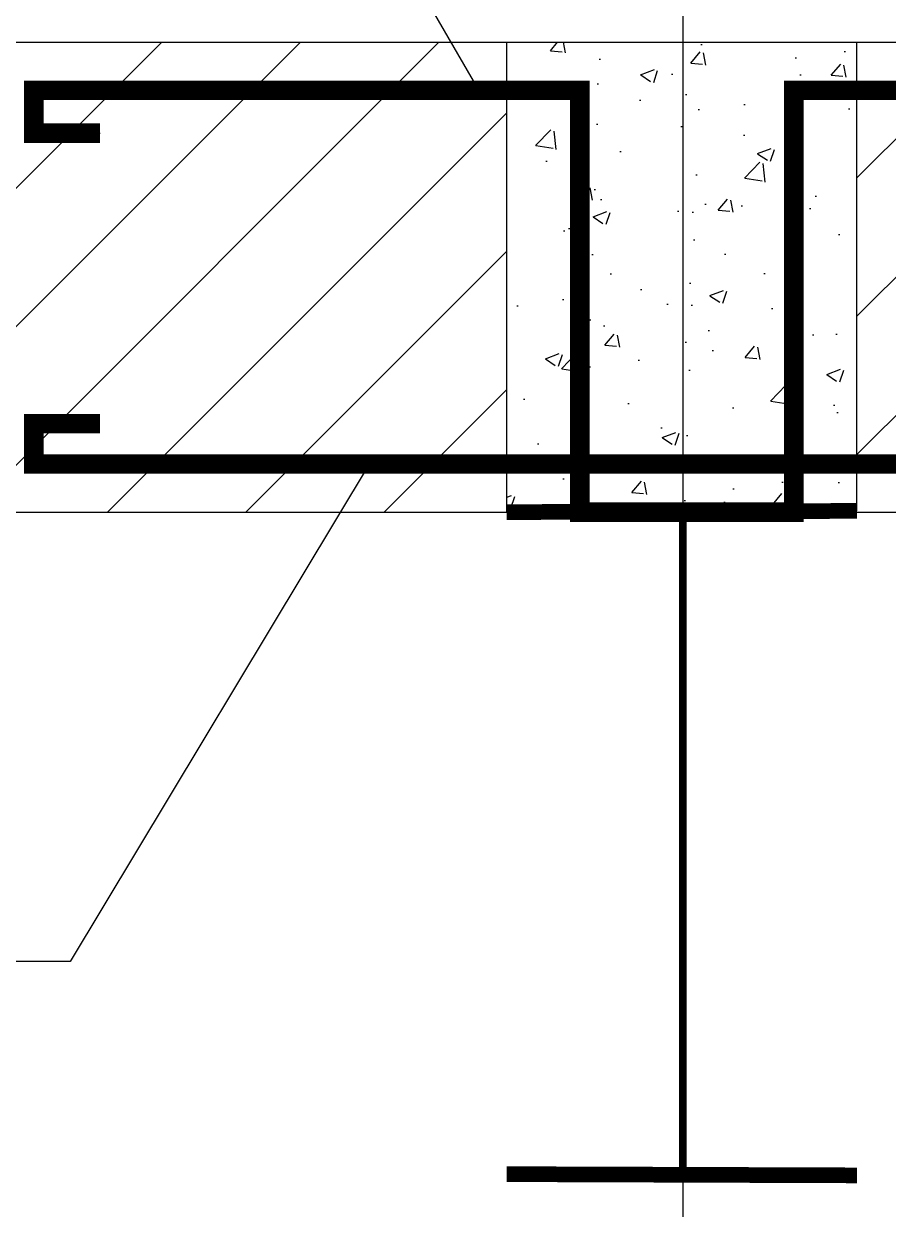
# Model space of a CAD drawing. Header units: millimetres. Extents: x 4533265 to 4958735, y 18976699 to 19555898.
# Drawn here: x 4583418 to 4587150, y 19347199 to 19352316 of the extents above; entities that cross this region are included whole.
import ezdxf

# ---------------------------------------------------------------- set-up
doc = ezdxf.new("R2010")
doc.units = ezdxf.units.MM
doc.header["$LTSCALE"] = 1000
doc.header["$MEASUREMENT"] = 0
doc.linetypes.add('CENTER2', pattern=[28.575, 19.05, -3.175, 3.175, -3.175])

# ---------------------------------------------------------------- blocks, each defined once
blk = doc.blocks.new('Z11')
at = {"linetype": 'ByBlock'}
h = blk.add_hatch(dxfattribs=at)
h.set_pattern_fill('AR-CONC', color=256, scale=50, style=0)
h.set_pattern_definition([(50, (-478819.8, 978800.96), (358.6301, -31.37607), [37.5, -412.5]), (355, (-478819.8, 978800.96), (-69.37567, 376.09607), [30, -330]), (100.4514, (-478789.9, 978798.34), (289.2547, 344.71977), [31.8701, -350.57106]), (46.1842, (-478819.8, 978900.96), (533.62052, -82.7595), [56.25, -618.75]), (96.6356, (-478775.3, 978894.06), (467.33135, 487.05894), [47.80514, -525.8565]), (351.1842, (-478819.8, 978900.96), (467.331, 487.0593), [45, -495]), (21, (-478769.8, 978875.96), (298.45353, -201.30945), [37.5, -412.5]), (326, (-478769.8, 978875.96), (121.65767, 362.57502), [30, -330]), (71.4514, (-478744.9, 978859.18), (420.11131, 161.26525), [31.8701, -350.57106]), (37.5, (-478819.79, 978800.96), (6.079928, 166.446927), [0, -326, 0, -335, 0, -331.25]), (7.5, (-478819.79, 978800.96), (131.53477, 197.205856), [0, -191, 0, -318.5, 0, -126.25]), (327.5, (-478931.29, 978800.96), (266.91122, -11.277436), [0, -125, 0, -390, 0, -517.5]), (317.5, (-478981.29, 978800.96), (291.59308, 50.05249), [0, -162.5, 0, -259, 0, -367.5])])
h.paths.add_polyline_path([(-109949.2, 772896.3), (-109762.1, 772897), (-109762.1, 773973.5), (-109949.2, 773973.5)])
h.paths.add_polyline_path([(-109499.2, 774096.3), (-109949.2, 774096.3), (-109949.2, 773973.5), (-109762.1, 773973.5), (-109762.1, 772897), (-109499.2, 772897.9)])
h.paths.add_polyline_path([(-109499.2, 772897.9), (-109216, 772898.8), (-109216, 773973.5), (-109054.6, 773973.5), (-109054.6, 774096.3), (-109499.2, 774096.3)])
h.paths.add_polyline_path([(-109216, 772898.8), (-109054.6, 772899.4), (-109054.6, 773973.5), (-109216, 773973.5)], flags=17)
for p, q in [((-110885.6, 775467.5), (-110025.6, 773981.9)), ((-112029.8, 772896.3), (-110829.8, 774096.3)), ((-111676.2, 772896.3), (-110476.2, 774096.3)), ((-111322.7, 772896.3), (-110122.7, 774096.3)), ((-109054.6, 773750.2), (-108708.4, 774096.3)), ((-109054.6, 773396.6), (-108354.9, 774096.3)), ((-109054.6, 773043.1), (-108001.3, 774096.3)), ((-111157.2, 773973.5), (-111157.2, 773864.1)), ((-109762.1, 773973.5), (-111157.2, 773973.5)), ((-109762.1, 772896.3), (-109762.1, 773973.5)), ((-109216, 772896.3), (-109216, 773973.5)), ((-110969.1, 772896.3), (-109949.2, 773916.3)), ((-111157.2, 773864.1), (-110987.9, 773864.1)), ((-110615.5, 772896.3), (-109949.2, 773562.7)), ((-110262, 772896.3), (-109949.2, 773209.1)), ((-110262, 772896.3), (-109949.2, 773209.1)), ((-110300.3, 773019.1), (-111064.5, 771748.6)), ((-109762.1, 772896.3), (-109216, 772896.3)), ((-109216, 772896.3), (-109762.1, 772896.3)), ((-111064.5, 771748.6), (-112401.4, 771748.6)), ((-109762.1, 771205.6), (-109216, 771205.6)), ((-109216, 771205.6), (-109762.1, 771205.6))]:
    blk.add_line(p, q)
at = {"color": 1, "linetype": 'CENTER2', "ltscale": 0.1}
blk.add_line((-109499.2, 774705.2), (-109499.2, 770813.3), dxfattribs=at)
at = {"color": 2}
for p, q in [((-113059.9, 774096.3), (-105938.5, 774096.3)), ((-109949.2, 772896.3), (-109949.2, 774096.3)), ((-109054.6, 772899.4), (-109054.6, 774096.3)), ((-113059.9, 772896.3), (-105938.5, 772896.3))]:
    blk.add_line(p, q, dxfattribs=at)
for points, const_width in [([(-110987.9, 773864.1), (-111157.2, 773864.1), (-111157.2, 773973.5), (-109762.1, 773973.5), (-109762.1, 772896.3), (-109216, 772896.3), (-109216, 773973.5), (-107841.2, 773973.5), (-107841.2, 773857.8), (-108010.5, 773857.8)], 50), ([(-109216, 773973.5), (-107841.2, 773973.5)], 50), ([(-110987.9, 773122.2), (-111157.2, 773122.2), (-111157.2, 773019.1), (-109762.1, 773019.1), (-109762.1, 773019.1), (-109216, 773019.1), (-109216, 773019.1), (-107841.2, 773019.1), (-107841.2, 773119.1), (-108010.5, 773119.1)], 50), ([(-109949.2, 772896.3), (-109054.6, 772899.4)], 40), ([(-109949.2, 772896.3), (-109054.6, 772899.4)], 20), ([(-109499.2, 772896.3), (-109499.2, 771205.6)], 20), ([(-109949.2, 771205.6), (-109054.6, 771202.5)], 40), ([(-109949.2, 771205.6), (-109054.6, 771202.5)], 20)]:
    blk.add_lwpolyline(points, dxfattribs=dict(const_width=const_width))

msp = doc.modelspace()

# ---------------------------------------------------------------- block references
at = {"xscale": 1.689999997615814, "yscale": 1.690000001341105, "zscale": 1.69}
msp.add_blockref('Z11', (4771317.2, 18044013), dxfattribs=at)

doc.saveas('drawing.dxf')
